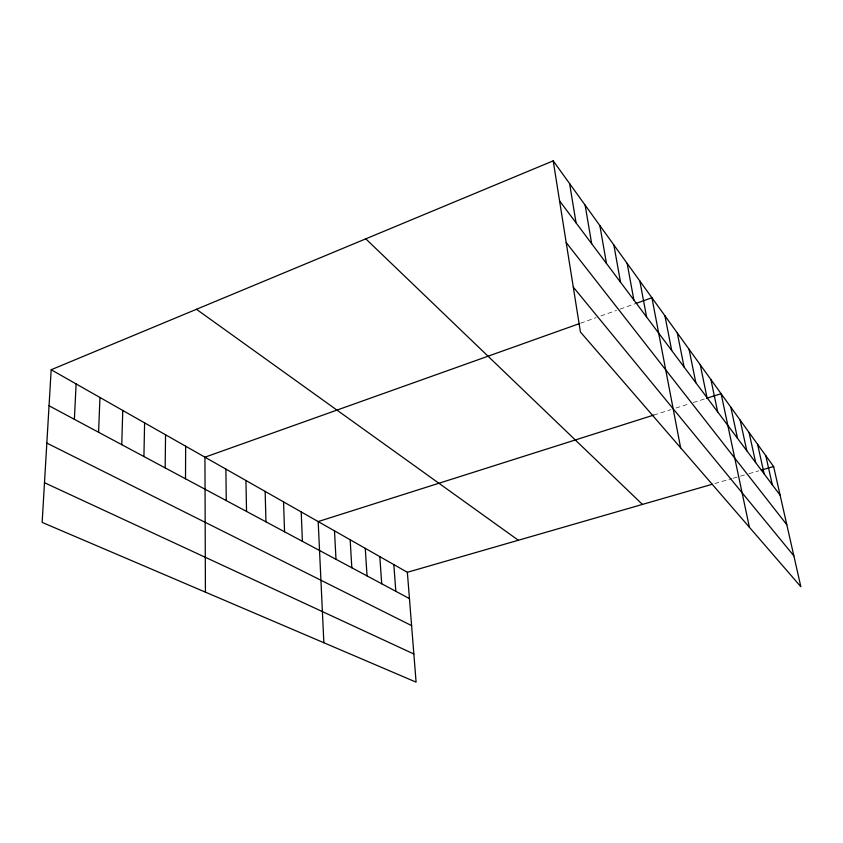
<?xml version="1.0" encoding="UTF-8"?>
<svg xmlns="http://www.w3.org/2000/svg" width="843" height="843" viewBox="0 0 843 843"><rect width="100%" height="100%" fill="white"/><g stroke="black" fill="none" stroke-linecap="round" stroke-linejoin="round"><path stroke-width="0.63" stroke-dasharray="4.21 3.16" d="M580.5 323.227L596.106 317.653M600.89 315.946L616.444 310.403M620.09 309.107L634.779 303.859M653.789 415.062L670.975 409.614M675.928 408.033L689.553 403.713M693.22 402.554L706.55 398.317M714.801 483.534L731.924 478.592M733.147 478.244L739.206 476.495M740.417 476.137L746.487 474.388M748.953 473.682L758.826 470.826"/><path stroke-width="1.26" d="M185.513 478.792L185.65 446.21M165.154 467.897L165.555 434.788M143.921 456.527L144.606 422.87M121.75 444.672L122.762 410.446M98.599 432.28L99.948 397.474M74.384 419.329L76.112 383.923M51.17 369.74L42.15 522.407L416.094 682.145L407.359 572.292L51.17 369.74L553.198 160.855L773.632 466.548L800.85 586.728L580.427 332.005L553.198 160.855M579.289 323.659L204.944 457.191L205.418 592.144M636.001 303.427L651.913 297.748L680.628 447.802M653.789 415.062L318.18 521.575L323.86 642.745M706.55 398.317L721.102 393.702L749.406 527.286M407.359 572.292L712.303 484.251M761.292 470.109L773.632 466.548M44.489 482.723L413.86 654.01M46.839 443.081L411.595 625.611M49.042 405.768L409.445 598.604M196.451 309.286L518.34 540.247M365.778 238.832L642.44 504.42M573.282 287.084L793.853 555.822M566.19 242.521L786.804 524.715M559.562 200.845L780.133 495.22M765.781 455.652L772.314 484.799M757.594 444.303L764.169 473.924M749.048 432.459L755.676 462.586M740.143 420.099L746.803 450.742M730.839 407.201L737.53 438.36M710.923 379.571L717.667 411.858M700.248 364.777L707.014 397.633M689.047 349.255L695.833 382.711M677.287 332.943L684.084 367.032M664.927 315.798L671.713 350.53M639.837 280.993L646.592 316.989M627.16 263.427L633.883 300.045M613.852 244.965L620.532 282.226M599.858 225.566L606.486 263.48M585.126 205.134L591.681 243.722M569.594 183.595L576.064 222.868M393.829 564.599L395.831 591.322M379.814 556.622L381.7 583.767M365.272 548.35L367.042 575.917M350.172 539.773L351.816 567.771M334.492 530.848L335.999 559.309M301.214 511.933L302.405 541.332M283.554 501.891L284.565 531.785M265.145 491.416L265.956 521.828M245.945 480.499L246.546 511.438M225.892 469.098L226.261 500.594"/></g></svg>
